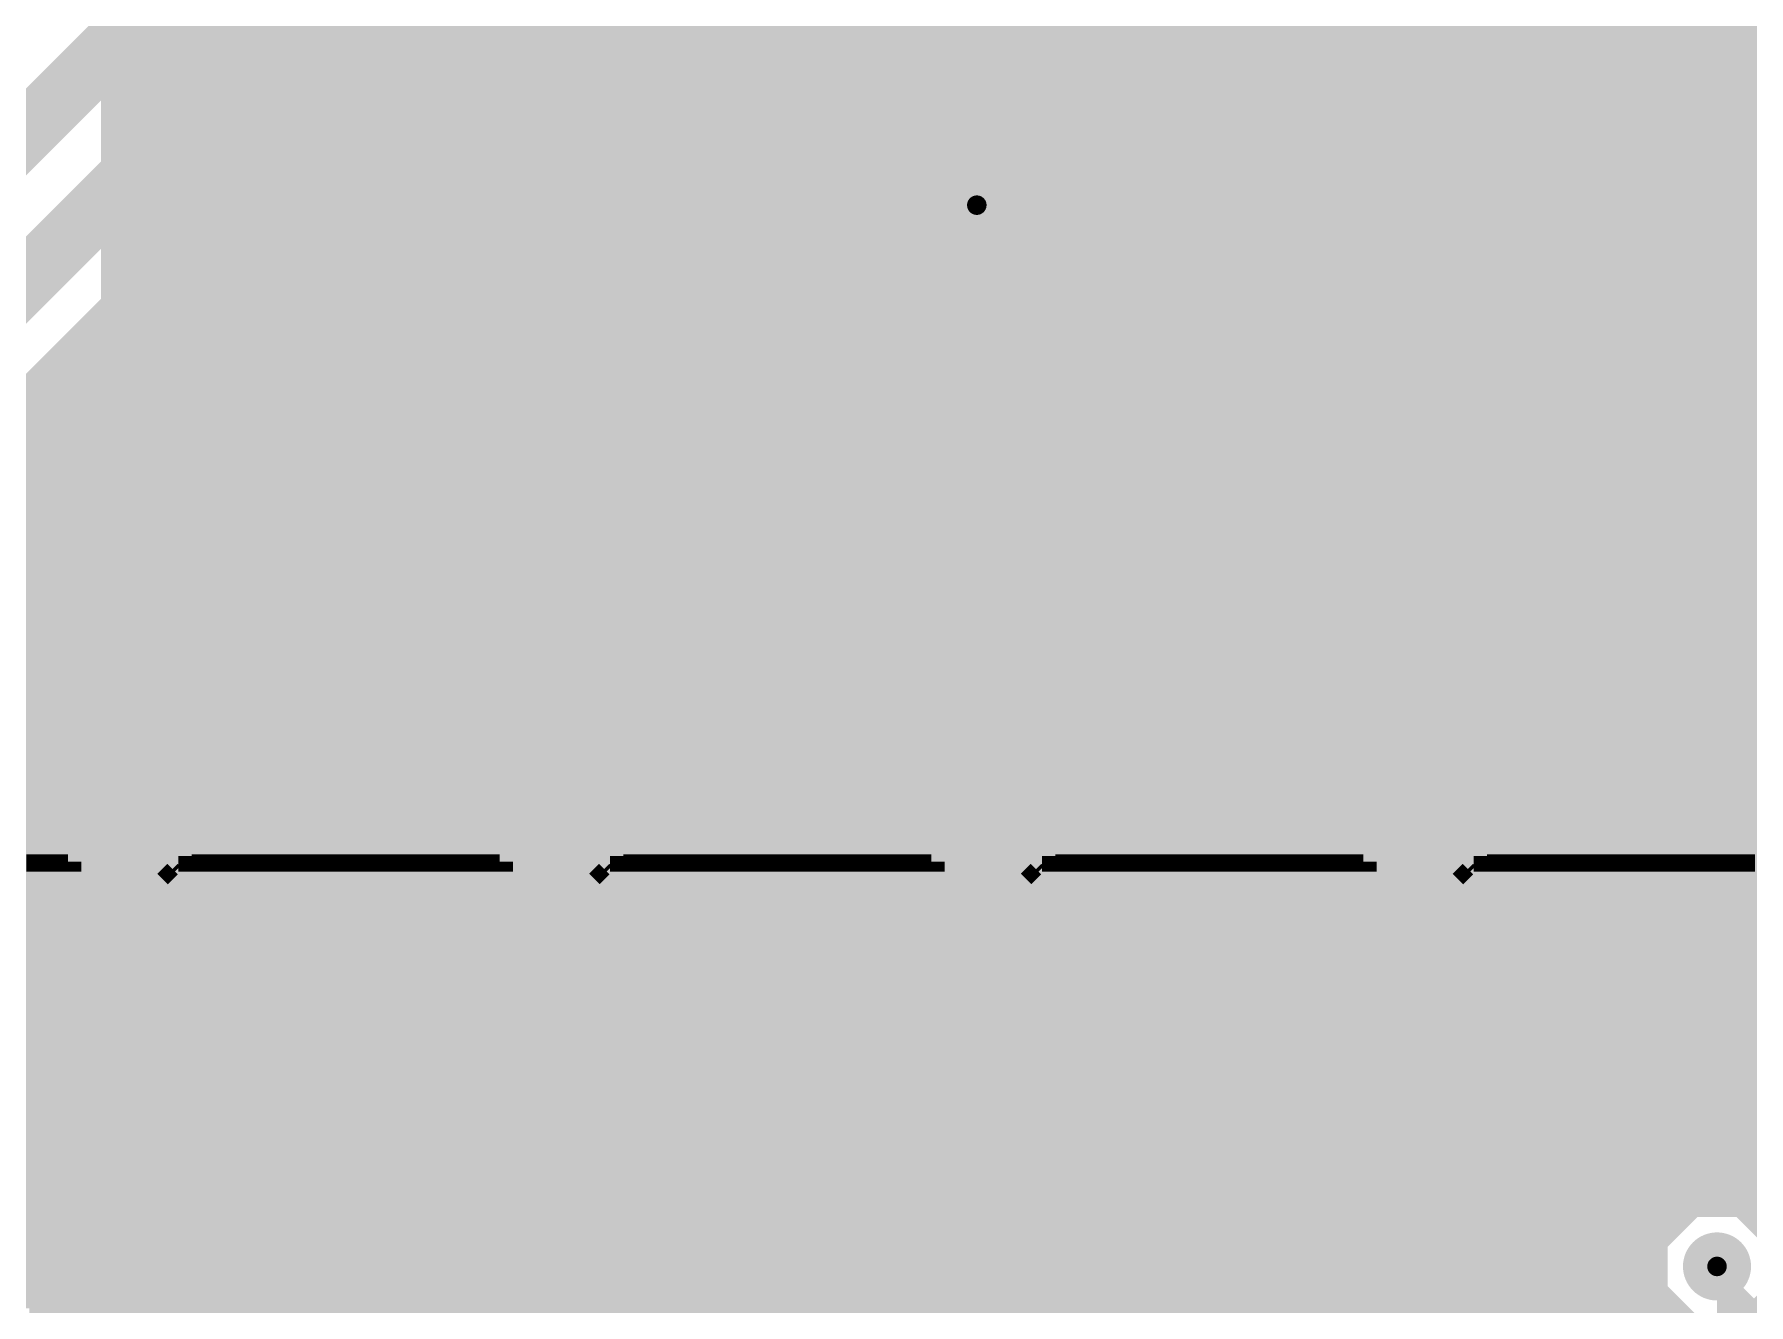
# Model space of a CAD drawing. Extents: x -5 to 208, y -5 to 206.
# Drawn here: x 5.03 to 22.68, y 180.07 to 193.15 of the extents above; entities that cross this region are included whole.
import ezdxf

# ---------------------------------------------------------------- set-up
doc = ezdxf.new("R2010")
doc.units = 0
doc.header["$MEASUREMENT"] = 0
doc.layers.get('0').update_dxf_attribs({"linetype": 'CONTINUOUS'})
for name, color, linetype in [('22-301-0_BOT', 7, 'CONTINUOUS'), ('22-301-0_DRD', 7, 'CONTINUOUS'), ('22-301-0_IN1', 1, 'CONTINUOUS'), ('22-301-0_IN2', 4, 'CONTINUOUS'), ('22-301-0_SMT', 5, 'CONTINUOUS'), ('22-301-0_SPT', 10, 'CONTINUOUS'), ('22-301-0_SST', 14, 'CONTINUOUS'), ('22-301-0_TOP', 9, 'CONTINUOUS'), ('THRUHOLE_TAP', 13, 'CONTINUOUS')]:
    doc.layers.add(name, color=color, linetype=linetype)

# ---------------------------------------------------------------- blocks, each defined once
blk = doc.blocks.new('ROUND_66')
at = {"const_width": 0.35052}
blk.add_lwpolyline([(-0.17526, 0, 1), (0.17526, 0, 1)], format="xyb", close=True, dxfattribs=at)
blk = doc.blocks.new('ROUND_68')
at = {"const_width": 0.35052}
blk.add_lwpolyline([(-0.17526, 0, 1), (0.17526, 0, 1)], format="xyb", close=True, dxfattribs=at)
blk = doc.blocks.new('RECTANGLE_19')
blk.add_solid([(1.3716, 1.0795), (1.3716, -1.0795), (-1.3716, 1.0795), (-1.3716, -1.0795)])
blk = doc.blocks.new('RECTANGLE_30')
blk.add_solid([(0.762, 1.524), (0.762, -1.524), (-0.762, 1.524), (-0.762, -1.524)])
blk = doc.blocks.new('ROUND_73')
at = {"const_width": 0.10033}
blk.add_lwpolyline([(-0.050164, 0, 1), (0.050164, 0, 1)], format="xyb", close=True, dxfattribs=at)

msp = doc.modelspace()

# ---------------------------------------------------------------- linework, layer by layer
at = {"layer": '22-301-0_BOT', "const_width": 0.254}
for points in [[(66.294, 203.835), (5.842, 203.835), (5.842, 190.373), (1.524, 186.055), (-2.667, 186.055), (-2.667, 166.751)], [(6.0198, 203.835), (6.0198, 166.751)], [(6.2484, 203.835), (6.2484, 166.751)], [(6.477, 203.835), (6.477, 166.751)], [(6.7056, 203.835), (6.7056, 166.751)], [(6.9342, 203.835), (6.9342, 166.751)], [(7.1628, 203.835), (7.1628, 166.751)], [(7.3914, 203.835), (7.3914, 166.751)], [(7.62, 203.835), (7.62, 166.751)], [(7.8486, 203.835), (7.8486, 166.751)], [(8.0772, 203.835), (8.0772, 166.751)], [(8.3058, 203.835), (8.3058, 166.751)], [(8.5344, 203.835), (8.5344, 166.751)], [(8.763, 203.835), (8.763, 166.751)], [(8.9916, 203.835), (8.9916, 166.751)], [(9.2202, 203.835), (9.2202, 166.751)], [(9.4488, 203.835), (9.4488, 166.751)], [(9.6774, 203.835), (9.6774, 166.751)], [(9.906, 203.835), (9.906, 166.751)], [(10.1346, 203.835), (10.1346, 166.751)], [(10.3632, 203.835), (10.3632, 166.751)], [(10.5918, 203.835), (10.5918, 166.751)], [(10.8204, 203.835), (10.8204, 166.751)], [(11.049, 203.835), (11.049, 166.751)], [(11.2776, 203.835), (11.2776, 166.751)], [(11.5062, 203.835), (11.5062, 166.751)], [(11.7348, 203.835), (11.7348, 166.751)], [(11.9634, 203.835), (11.9634, 166.751)], [(12.192, 203.835), (12.192, 166.751)], [(12.4206, 203.835), (12.4206, 166.751)], [(12.6492, 203.835), (12.6492, 166.751)], [(12.8778, 203.835), (12.8778, 166.751)], [(13.1064, 203.835), (13.1064, 166.751)], [(13.335, 203.835), (13.335, 166.751)], [(13.5636, 203.835), (13.5636, 166.751)], [(13.7922, 203.835), (13.7922, 166.751)], [(14.0208, 203.835), (14.0208, 166.751)], [(14.2494, 203.835), (14.2494, 166.751)], [(14.478, 203.835), (14.478, 166.751)], [(14.7066, 203.835), (14.7066, 166.751)], [(14.9352, 203.835), (14.9352, 166.751)], [(15.1638, 203.835), (15.1638, 166.751)], [(15.3924, 203.835), (15.3924, 166.751)], [(15.621, 203.835), (15.621, 166.751)], [(15.8496, 203.835), (15.8496, 166.751)], [(16.0782, 203.835), (16.0782, 166.751)], [(16.3068, 203.835), (16.3068, 166.751)], [(16.5354, 203.835), (16.5354, 166.751)], [(16.764, 203.835), (16.764, 166.751)], [(16.9926, 203.835), (16.9926, 166.751)], [(17.2212, 203.835), (17.2212, 166.751)], [(17.4498, 203.835), (17.4498, 166.751)], [(17.6784, 203.835), (17.6784, 166.751)], [(17.907, 203.835), (17.907, 166.751)], [(18.1356, 203.835), (18.1356, 166.751)], [(18.3642, 203.835), (18.3642, 166.751)], [(18.5928, 203.835), (18.5928, 166.751)], [(18.8214, 203.835), (18.8214, 166.751)], [(19.05, 203.835), (19.05, 166.751)], [(19.2786, 203.835), (19.2786, 166.751)], [(19.5072, 203.835), (19.5072, 166.751)], [(19.7358, 203.835), (19.7358, 166.751)], [(19.9644, 203.835), (19.9644, 166.751)], [(20.193, 203.835), (20.193, 166.751)], [(20.4216, 203.835), (20.4216, 166.751)], [(20.6502, 203.835), (20.6502, 166.751)], [(20.8788, 203.835), (20.8788, 166.751)], [(21.1074, 203.835), (21.1074, 166.751)], [(21.336, 203.835), (21.336, 166.751)], [(21.5646, 203.835), (21.5646, 166.751)], [(21.7932, 203.835), (21.7932, 180.85308)], [(22.0218, 203.835), (22.0218, 181.06136)], [(22.2504, 203.835), (22.2504, 181.13756)], [(22.479, 203.835), (22.479, 181.13502)], [(22.7076, 203.835), (22.7076, 181.04612)], [(66.294, 193.1924), (5.842, 193.1924)], [(66.294, 192.9638), (5.842, 192.9638)], [(66.294, 192.7352), (5.842, 192.7352)], [(66.294, 192.5066), (5.842, 192.5066)], [(66.294, 192.278), (5.842, 192.278)], [(66.294, 192.0494), (5.842, 192.0494)], [(66.294, 191.8208), (5.842, 191.8208)], [(66.294, 191.5922), (5.842, 191.5922)], [(66.294, 191.3636), (5.842, 191.3636)], [(66.294, 191.135), (5.842, 191.135)], [(66.294, 190.9064), (5.842, 190.9064)], [(66.294, 190.6778), (5.842, 190.6778)], [(5.7912, 190.3222), (5.7912, 166.751)], [(66.294, 190.4492), (5.842, 190.4492)], [(66.294, 190.2206), (5.6896, 190.2206)], [(66.294, 189.992), (5.461, 189.992)], [(5.5626, 190.0936), (5.5626, 166.751)], [(5.334, 189.865), (5.334, 166.751)], [(5.1054, 189.6364), (5.1054, 166.751)], [(66.294, 189.7634), (5.2324, 189.7634)], [(66.294, 189.5348), (5.0038, 189.5348)], [(66.294, 189.3062), (4.7752, 189.3062)], [(66.294, 189.0776), (4.5466, 189.0776)], [(66.294, 188.849), (4.318, 188.849)], [(66.294, 188.6204), (4.0894, 188.6204)], [(66.294, 188.3918), (3.8608, 188.3918)], [(66.294, 188.1632), (3.6322, 188.1632)], [(66.294, 187.9346), (3.4036, 187.9346)], [(66.294, 187.706), (3.175, 187.706)], [(66.294, 187.4774), (2.9464, 187.4774)], [(66.294, 187.2488), (2.7178, 187.2488)], [(66.294, 187.0202), (2.4892, 187.0202)], [(66.294, 186.7916), (2.2606, 186.7916)], [(66.294, 186.563), (2.032, 186.563)], [(66.294, 186.3344), (1.8034, 186.3344)], [(66.294, 186.1058), (1.5748, 186.1058)], [(66.294, 185.8772), (-2.667, 185.8772)], [(66.294, 185.6486), (-2.667, 185.6486)], [(49.41316, 185.42), (-2.667, 185.42)], [(49.1109, 185.1914), (-2.667, 185.1914)], [(48.99914, 184.9628), (-2.667, 184.9628)], [(48.97882, 184.7342), (-2.667, 184.7342)], [(49.03724, 184.5056), (-2.667, 184.5056)], [(49.20488, 184.277), (-2.667, 184.277)], [(66.294, 184.0484), (-2.667, 184.0484)], [(66.294, 183.8198), (-2.667, 183.8198)], [(66.294, 183.5912), (-2.667, 183.5912)], [(66.294, 183.3626), (-2.667, 183.3626)], [(66.294, 183.134), (-2.667, 183.134)], [(66.294, 182.9054), (-2.667, 182.9054)], [(66.294, 182.6768), (-2.667, 182.6768)], [(66.294, 182.4482), (-2.667, 182.4482)], [(66.294, 182.2196), (-2.667, 182.2196)], [(66.294, 181.991), (-2.667, 181.991)], [(66.294, 181.7624), (-2.667, 181.7624)], [(66.294, 181.5338), (-2.667, 181.5338)], [(66.294, 181.3052), (-2.667, 181.3052)], [(22.04974, 181.0766), (-2.667, 181.0766)], [(66.294, 181.0766), (22.65172, 181.0766)], [(21.78812, 180.848), (-2.667, 180.848)], [(21.68906, 180.6194), (-2.667, 180.6194)], [(22.225, 159.893), (22.352, 160.02), (22.352, 173.355), (22.479, 173.482), (22.479, 180.467), (22.352, 180.467)], [(21.67636, 180.3908), (-2.667, 180.3908)], [(21.74494, 180.1622), (-2.667, 180.1622)], [(21.7932, 180.07838), (21.7932, 166.751)]]:
    msp.add_lwpolyline(points, dxfattribs=at)
for points in [[(22.352, 181.14772, 0.4142136), (21.67128, 180.467)], [(23.03272, 180.467, 0.4142136), (22.352, 181.14772)], [(21.67128, 180.467, 0.2723761), (22.0218, 179.87264)]]:
    msp.add_lwpolyline(points, format="xyb", dxfattribs=at)
at = {"layer": '22-301-0_DRD', "const_width": 0.254}
for points in [[(14.478, 192.024), (14.097, 191.643)], [(14.986, 192.024), (14.478, 192.024)], [(15.367, 191.643), (14.986, 192.024)], [(14.097, 191.643), (14.097, 191.135)], [(15.367, 191.135), (15.367, 191.643)], [(14.097, 191.135), (14.478, 190.754)], [(14.986, 190.754), (15.367, 191.135)], [(14.478, 190.754), (14.986, 190.754)], [(22.098, 181.102), (21.717, 180.721)], [(22.606, 181.102), (22.098, 181.102)], [(22.987, 180.721), (22.606, 181.102)], [(21.717, 180.721), (21.717, 180.213)], [(21.717, 180.213), (22.098, 179.832)], [(22.606, 179.832), (22.987, 180.213)]]:
    msp.add_lwpolyline(points, dxfattribs=at)
at = {"layer": '22-301-0_IN1', "const_width": 0.254}
for points in [[(66.294, 203.835), (5.842, 203.835), (5.842, 190.373), (1.524, 186.055), (-2.667, 186.055), (-2.667, 166.751)], [(6.0198, 203.835), (6.0198, 166.751)], [(6.2484, 203.835), (6.2484, 166.751)], [(6.477, 203.835), (6.477, 166.751)], [(6.7056, 203.835), (6.7056, 166.751)], [(6.9342, 203.835), (6.9342, 166.751)], [(7.1628, 203.835), (7.1628, 166.751)], [(7.3914, 203.835), (7.3914, 166.751)], [(7.62, 203.835), (7.62, 166.751)], [(7.8486, 203.835), (7.8486, 166.751)], [(8.0772, 203.835), (8.0772, 166.751)], [(8.3058, 203.835), (8.3058, 166.751)], [(8.5344, 203.835), (8.5344, 166.751)], [(8.763, 203.835), (8.763, 166.751)], [(8.9916, 203.835), (8.9916, 166.751)], [(9.2202, 203.835), (9.2202, 166.751)], [(9.4488, 203.835), (9.4488, 166.751)], [(9.6774, 203.835), (9.6774, 166.751)], [(9.906, 203.835), (9.906, 166.751)], [(10.1346, 203.835), (10.1346, 166.751)], [(10.3632, 203.835), (10.3632, 166.751)], [(10.5918, 203.835), (10.5918, 166.751)], [(10.8204, 203.835), (10.8204, 166.751)], [(11.049, 203.835), (11.049, 166.751)], [(11.2776, 203.835), (11.2776, 166.751)], [(11.5062, 203.835), (11.5062, 166.751)], [(11.7348, 203.835), (11.7348, 166.751)], [(11.9634, 203.835), (11.9634, 166.751)], [(12.192, 203.835), (12.192, 166.751)], [(12.4206, 203.835), (12.4206, 166.751)], [(12.6492, 203.835), (12.6492, 166.751)], [(12.8778, 203.835), (12.8778, 166.751)], [(13.1064, 203.835), (13.1064, 166.751)], [(13.335, 203.835), (13.335, 166.751)], [(13.5636, 203.835), (13.5636, 166.751)], [(13.7922, 203.835), (13.7922, 166.751)], [(14.0208, 203.835), (14.0208, 166.751)], [(14.2494, 203.835), (14.2494, 166.751)], [(14.478, 203.835), (14.478, 166.751)], [(14.7066, 203.835), (14.7066, 166.751)], [(14.9352, 203.835), (14.9352, 166.751)], [(15.1638, 203.835), (15.1638, 166.751)], [(15.3924, 203.835), (15.3924, 166.751)], [(15.621, 203.835), (15.621, 166.751)], [(15.8496, 203.835), (15.8496, 166.751)], [(16.0782, 203.835), (16.0782, 166.751)], [(16.3068, 203.835), (16.3068, 166.751)], [(16.5354, 203.835), (16.5354, 166.751)], [(16.764, 203.835), (16.764, 166.751)], [(16.9926, 203.835), (16.9926, 166.751)], [(17.2212, 203.835), (17.2212, 166.751)], [(17.4498, 203.835), (17.4498, 166.751)], [(17.6784, 203.835), (17.6784, 166.751)], [(17.907, 203.835), (17.907, 166.751)], [(18.1356, 203.835), (18.1356, 166.751)], [(18.3642, 203.835), (18.3642, 166.751)], [(18.5928, 203.835), (18.5928, 166.751)], [(18.8214, 203.835), (18.8214, 166.751)], [(19.05, 203.835), (19.05, 166.751)], [(19.2786, 203.835), (19.2786, 166.751)], [(19.5072, 203.835), (19.5072, 166.751)], [(19.7358, 203.835), (19.7358, 166.751)], [(19.9644, 203.835), (19.9644, 166.751)], [(20.193, 203.835), (20.193, 166.751)], [(20.4216, 203.835), (20.4216, 166.751)], [(20.6502, 203.835), (20.6502, 166.751)], [(20.8788, 203.835), (20.8788, 166.751)], [(21.1074, 203.835), (21.1074, 166.751)], [(21.336, 203.835), (21.336, 166.751)], [(21.5646, 203.835), (21.5646, 166.751)], [(21.7932, 203.835), (21.7932, 180.85308)], [(22.0218, 203.835), (22.0218, 181.06136)], [(22.2504, 203.835), (22.2504, 181.13756)], [(22.479, 203.835), (22.479, 181.13502)], [(22.7076, 203.835), (22.7076, 181.04612)], [(66.294, 193.1924), (5.842, 193.1924)], [(66.294, 192.9638), (5.842, 192.9638)], [(66.294, 192.7352), (5.842, 192.7352)], [(66.294, 192.5066), (5.842, 192.5066)], [(66.294, 192.278), (5.842, 192.278)], [(66.294, 192.0494), (5.842, 192.0494)], [(66.294, 191.8208), (5.842, 191.8208)], [(66.294, 191.5922), (5.842, 191.5922)], [(66.294, 191.3636), (5.842, 191.3636)], [(66.294, 191.135), (5.842, 191.135)], [(66.294, 190.9064), (5.842, 190.9064)], [(66.294, 190.6778), (5.842, 190.6778)], [(5.7912, 190.3222), (5.7912, 166.751)], [(66.294, 190.4492), (5.842, 190.4492)], [(66.294, 190.2206), (5.6896, 190.2206)], [(66.294, 189.992), (5.461, 189.992)], [(5.5626, 190.0936), (5.5626, 166.751)], [(5.334, 189.865), (5.334, 166.751)], [(5.1054, 189.6364), (5.1054, 166.751)], [(66.294, 189.7634), (5.2324, 189.7634)], [(66.294, 189.5348), (5.0038, 189.5348)], [(66.294, 189.3062), (4.7752, 189.3062)], [(66.294, 189.0776), (4.5466, 189.0776)], [(66.294, 188.849), (4.318, 188.849)], [(66.294, 188.6204), (4.0894, 188.6204)], [(66.294, 188.3918), (3.8608, 188.3918)], [(66.294, 188.1632), (3.6322, 188.1632)], [(66.294, 187.9346), (3.4036, 187.9346)], [(66.294, 187.706), (3.175, 187.706)], [(66.294, 187.4774), (2.9464, 187.4774)], [(66.294, 187.2488), (2.7178, 187.2488)], [(66.294, 187.0202), (2.4892, 187.0202)], [(66.294, 186.7916), (2.2606, 186.7916)], [(66.294, 186.563), (2.032, 186.563)], [(66.294, 186.3344), (1.8034, 186.3344)], [(66.294, 186.1058), (1.5748, 186.1058)], [(66.294, 185.8772), (-2.667, 185.8772)], [(66.294, 185.6486), (-2.667, 185.6486)], [(49.41316, 185.42), (-2.667, 185.42)], [(49.1109, 185.1914), (-2.667, 185.1914)], [(48.99914, 184.9628), (-2.667, 184.9628)], [(48.97882, 184.7342), (-2.667, 184.7342)], [(49.03724, 184.5056), (-2.667, 184.5056)], [(49.20488, 184.277), (-2.667, 184.277)], [(66.294, 184.0484), (-2.667, 184.0484)], [(66.294, 183.8198), (-2.667, 183.8198)], [(66.294, 183.5912), (-2.667, 183.5912)], [(66.294, 183.3626), (-2.667, 183.3626)], [(66.294, 183.134), (-2.667, 183.134)], [(66.294, 182.9054), (-2.667, 182.9054)], [(66.294, 182.6768), (-2.667, 182.6768)], [(66.294, 182.4482), (-2.667, 182.4482)], [(66.294, 182.2196), (-2.667, 182.2196)], [(66.294, 181.991), (-2.667, 181.991)], [(66.294, 181.7624), (-2.667, 181.7624)], [(66.294, 181.5338), (-2.667, 181.5338)], [(66.294, 181.3052), (-2.667, 181.3052)], [(22.04974, 181.0766), (-2.667, 181.0766)], [(66.294, 181.0766), (22.65172, 181.0766)], [(21.78812, 180.848), (-2.667, 180.848)], [(21.68906, 180.6194), (-2.667, 180.6194)], [(21.67636, 180.3908), (-2.667, 180.3908)], [(21.74494, 180.1622), (-2.667, 180.1622)], [(21.7932, 180.07838), (21.7932, 166.751)]]:
    msp.add_lwpolyline(points, dxfattribs=at)
for points in [[(22.352, 181.14772, 0.4142136), (21.67128, 180.467)], [(23.03272, 180.467, 0.4142136), (22.352, 181.14772)], [(21.67128, 180.467, 0.4142136), (22.352, 179.78628)], [(22.352, 179.78628, 0.4142136), (23.03272, 180.467)]]:
    msp.add_lwpolyline(points, format="xyb", dxfattribs=at)
at = {"layer": '22-301-0_IN2', "const_width": 0.254}
for points in [[(66.294, 203.835), (5.842, 203.835), (5.842, 190.373), (1.524, 186.055), (-2.667, 186.055), (-2.667, 166.751)], [(6.0198, 203.835), (6.0198, 166.751)], [(6.2484, 203.835), (6.2484, 166.751)], [(6.477, 203.835), (6.477, 166.751)], [(6.7056, 203.835), (6.7056, 166.751)], [(6.9342, 203.835), (6.9342, 166.751)], [(7.1628, 203.835), (7.1628, 166.751)], [(7.3914, 203.835), (7.3914, 166.751)], [(7.62, 203.835), (7.62, 166.751)], [(7.8486, 203.835), (7.8486, 166.751)], [(8.0772, 203.835), (8.0772, 166.751)], [(8.3058, 203.835), (8.3058, 166.751)], [(8.5344, 203.835), (8.5344, 166.751)], [(8.763, 203.835), (8.763, 166.751)], [(8.9916, 203.835), (8.9916, 166.751)], [(9.2202, 203.835), (9.2202, 166.751)], [(9.4488, 203.835), (9.4488, 166.751)], [(9.6774, 203.835), (9.6774, 166.751)], [(9.906, 203.835), (9.906, 166.751)], [(10.1346, 203.835), (10.1346, 166.751)], [(10.3632, 203.835), (10.3632, 166.751)], [(10.5918, 203.835), (10.5918, 166.751)], [(10.8204, 203.835), (10.8204, 166.751)], [(11.049, 203.835), (11.049, 166.751)], [(11.2776, 203.835), (11.2776, 166.751)], [(11.5062, 203.835), (11.5062, 166.751)], [(11.7348, 203.835), (11.7348, 166.751)], [(11.9634, 203.835), (11.9634, 166.751)], [(12.192, 203.835), (12.192, 166.751)], [(12.4206, 203.835), (12.4206, 166.751)], [(12.6492, 203.835), (12.6492, 166.751)], [(12.8778, 203.835), (12.8778, 166.751)], [(13.1064, 203.835), (13.1064, 166.751)], [(13.335, 203.835), (13.335, 166.751)], [(13.5636, 203.835), (13.5636, 166.751)], [(13.7922, 203.835), (13.7922, 166.751)], [(14.0208, 203.835), (14.0208, 166.751)], [(14.2494, 203.835), (14.2494, 166.751)], [(14.478, 203.835), (14.478, 166.751)], [(14.7066, 203.835), (14.7066, 166.751)], [(14.9352, 203.835), (14.9352, 166.751)], [(15.1638, 203.835), (15.1638, 166.751)], [(15.3924, 203.835), (15.3924, 166.751)], [(15.621, 203.835), (15.621, 166.751)], [(15.8496, 203.835), (15.8496, 166.751)], [(16.0782, 203.835), (16.0782, 166.751)], [(16.3068, 203.835), (16.3068, 166.751)], [(16.5354, 203.835), (16.5354, 166.751)], [(16.764, 203.835), (16.764, 166.751)], [(16.9926, 203.835), (16.9926, 166.751)], [(17.2212, 203.835), (17.2212, 166.751)], [(17.4498, 203.835), (17.4498, 166.751)], [(17.6784, 203.835), (17.6784, 166.751)], [(17.907, 203.835), (17.907, 166.751)], [(18.1356, 203.835), (18.1356, 166.751)], [(18.3642, 203.835), (18.3642, 166.751)], [(18.5928, 203.835), (18.5928, 166.751)], [(18.8214, 203.835), (18.8214, 166.751)], [(19.05, 203.835), (19.05, 166.751)], [(19.2786, 203.835), (19.2786, 166.751)], [(19.5072, 203.835), (19.5072, 166.751)], [(19.7358, 203.835), (19.7358, 166.751)], [(19.9644, 203.835), (19.9644, 166.751)], [(20.193, 203.835), (20.193, 166.751)], [(20.4216, 203.835), (20.4216, 166.751)], [(20.6502, 203.835), (20.6502, 166.751)], [(20.8788, 203.835), (20.8788, 166.751)], [(21.1074, 203.835), (21.1074, 166.751)], [(21.336, 203.835), (21.336, 166.751)], [(21.5646, 203.835), (21.5646, 166.751)], [(21.7932, 203.835), (21.7932, 180.85308)], [(22.0218, 203.835), (22.0218, 181.06136)], [(22.2504, 203.835), (22.2504, 181.13756)], [(22.479, 203.835), (22.479, 181.13502)], [(22.7076, 203.835), (22.7076, 181.04612)], [(66.294, 193.1924), (5.842, 193.1924)], [(66.294, 192.9638), (5.842, 192.9638)], [(66.294, 192.7352), (5.842, 192.7352)], [(66.294, 192.5066), (5.842, 192.5066)], [(66.294, 192.278), (5.842, 192.278)], [(66.294, 192.0494), (5.842, 192.0494)], [(66.294, 191.8208), (5.842, 191.8208)], [(66.294, 191.5922), (5.842, 191.5922)], [(66.294, 191.3636), (5.842, 191.3636)], [(66.294, 191.135), (5.842, 191.135)], [(66.294, 190.9064), (5.842, 190.9064)], [(66.294, 190.6778), (5.842, 190.6778)], [(5.7912, 190.3222), (5.7912, 166.751)], [(66.294, 190.4492), (5.842, 190.4492)], [(66.294, 190.2206), (5.6896, 190.2206)], [(66.294, 189.992), (5.461, 189.992)], [(5.5626, 190.0936), (5.5626, 166.751)], [(5.334, 189.865), (5.334, 166.751)], [(5.1054, 189.6364), (5.1054, 166.751)], [(66.294, 189.7634), (5.2324, 189.7634)], [(66.294, 189.5348), (5.0038, 189.5348)], [(66.294, 189.3062), (4.7752, 189.3062)], [(66.294, 189.0776), (4.5466, 189.0776)], [(66.294, 188.849), (4.318, 188.849)], [(66.294, 188.6204), (4.0894, 188.6204)], [(66.294, 188.3918), (3.8608, 188.3918)], [(66.294, 188.1632), (3.6322, 188.1632)], [(66.294, 187.9346), (3.4036, 187.9346)], [(66.294, 187.706), (3.175, 187.706)], [(66.294, 187.4774), (2.9464, 187.4774)], [(66.294, 187.2488), (2.7178, 187.2488)], [(66.294, 187.0202), (2.4892, 187.0202)], [(66.294, 186.7916), (2.2606, 186.7916)], [(66.294, 186.563), (2.032, 186.563)], [(66.294, 186.3344), (1.8034, 186.3344)], [(66.294, 186.1058), (1.5748, 186.1058)], [(66.294, 185.8772), (-2.667, 185.8772)], [(66.294, 185.6486), (-2.667, 185.6486)], [(49.41316, 185.42), (-2.667, 185.42)], [(49.1109, 185.1914), (-2.667, 185.1914)], [(48.99914, 184.9628), (-2.667, 184.9628)], [(48.97882, 184.7342), (-2.667, 184.7342)], [(49.03724, 184.5056), (-2.667, 184.5056)], [(49.20488, 184.277), (-2.667, 184.277)], [(66.294, 184.0484), (-2.667, 184.0484)], [(66.294, 183.8198), (-2.667, 183.8198)], [(66.294, 183.5912), (-2.667, 183.5912)], [(66.294, 183.3626), (-2.667, 183.3626)], [(66.294, 183.134), (-2.667, 183.134)], [(66.294, 182.9054), (-2.667, 182.9054)], [(66.294, 182.6768), (-2.667, 182.6768)], [(66.294, 182.4482), (-2.667, 182.4482)], [(66.294, 182.2196), (-2.667, 182.2196)], [(66.294, 181.991), (-2.667, 181.991)], [(66.294, 181.7624), (-2.667, 181.7624)], [(66.294, 181.5338), (-2.667, 181.5338)], [(66.294, 181.3052), (-2.667, 181.3052)], [(22.04974, 181.0766), (-2.667, 181.0766)], [(66.294, 181.0766), (22.65172, 181.0766)], [(21.78812, 180.848), (-2.667, 180.848)], [(21.68906, 180.6194), (-2.667, 180.6194)], [(22.352, 180.467), (22.352, 180.34), (23.368, 179.324), (106.172, 179.324), (106.807, 179.959), (107.315, 179.959), (108.077, 179.197), (146.812, 179.197), (147.066, 179.451), (196.469, 179.451), (197.485, 180.467)], [(21.67636, 180.3908), (-2.667, 180.3908)], [(21.74494, 180.1622), (-2.667, 180.1622)], [(21.7932, 180.07838), (21.7932, 166.751)]]:
    msp.add_lwpolyline(points, dxfattribs=at)
for points in [[(22.352, 181.14772, 0.4142136), (21.67128, 180.467)], [(23.03272, 180.467, 0.4142136), (22.352, 181.14772)], [(21.67128, 180.467, 0.3709856), (22.2504, 179.7939)]]:
    msp.add_lwpolyline(points, format="xyb", dxfattribs=at)
at = {"layer": '22-301-0_SST'}
for points, const_width in [([(42.926, 191.008), (12.954, 191.008), (12.954, 196.342), (42.926, 196.342)], 0.254), ([(12.954, 195.58), (12.954, 191.77)], 0.20066), ([(12.954, 191.77), (14.859, 191.77), (14.859, 195.58), (13.208, 195.58)], 0.20066), ([(13.12164, 195.58), (13.12164, 191.77)], 0.20066), ([(13.30198, 195.58), (13.30198, 191.77)], 0.20066), ([(13.335, 194.31), (13.335, 193.04)], 0.20066), ([(11.72718, 192.93078), (11.89482, 192.86982), (12.065, 192.86982), (12.23518, 192.93078), (12.23518, 193.28638), (12.065, 193.3448), (11.89482, 193.3448), (11.72718, 193.28638), (11.72718, 192.93078), (11.557, 192.86982), (11.38682, 192.86982), (11.21918, 192.93078), (11.21918, 193.28638), (11.38682, 193.3448), (11.557, 193.3448), (11.72718, 193.28638)], 0.1524), ([(13.335, 193.19748), (12.954, 193.19748)], 0.20066), ([(13.97, 193.01714), (12.954, 193.01714)], 0.20066), ([(13.97, 193.04), (13.335, 193.04)], 0.20066), ([(13.48232, 193.04), (13.48232, 192.405)], 0.20066), ([(13.66266, 193.04), (13.66266, 192.405)], 0.20066), ([(13.84046, 193.04), (13.84046, 192.405)], 0.20066), ([(13.97, 193.04), (13.97, 192.405)], 0.20066), ([(13.97, 192.8368), (12.954, 192.8368)], 0.20066), ([(13.97, 192.65646), (12.954, 192.65646)], 0.20066), ([(13.97, 192.47866), (12.954, 192.47866)], 0.20066), ([(13.335, 192.29832), (12.954, 192.29832)], 0.20066), ([(13.335, 192.405), (13.335, 191.77)], 0.20066), ([(13.97, 192.405), (13.335, 192.405)], 0.20066), ([(13.335, 192.11798), (12.954, 192.11798)], 0.20066), ([(13.335, 191.93764), (12.954, 191.93764)], 0.20066), ([(13.335, 191.77), (12.954, 191.77)], 0.20066), ([(8.76046, 188.29782), (8.76046, 188.7728)], 0.1524), ([(13.20546, 188.42482), (13.20546, 188.8998)], 0.1524), ([(12.18946, 188.66104), (13.20546, 188.66104)], 0.1524), ([(7.74446, 188.53404), (8.76046, 188.53404)], 0.1524), ([(17.65046, 187.91682), (17.65046, 188.3918)], 0.1524), ([(21.96846, 187.91682), (21.96846, 188.3918)], 0.1524), ([(16.63446, 188.15304), (17.65046, 188.15304)], 0.1524), ([(20.95246, 188.15304), (21.96846, 188.15304)], 0.1524), ([(8.76046, 187.45962), (8.42264, 187.45962), (7.74446, 187.69584), (8.42264, 187.9346), (8.76046, 187.9346)], 0.1524), ([(13.20546, 187.58662), (12.86764, 187.58662), (12.18946, 187.82284), (12.86764, 188.0616), (13.20546, 188.0616)], 0.1524), ([(17.65046, 187.07862), (17.31264, 187.07862), (16.63446, 187.31484), (17.31264, 187.5536), (17.65046, 187.5536)], 0.1524), ([(21.96846, 187.07862), (21.63064, 187.07862), (20.95246, 187.31484), (21.63064, 187.5536), (21.96846, 187.5536)], 0.1524), ([(13.03528, 186.74842), (13.20546, 186.80684), (13.20546, 187.16244), (13.03528, 187.2234), (12.86764, 187.2234), (12.69746, 187.16244), (12.69746, 186.80684), (12.52728, 186.74842), (12.35964, 186.74842), (12.18946, 186.80684), (12.18946, 187.16244), (12.35964, 187.2234)], 0.1524), ([(8.59028, 186.62142), (8.76046, 186.67984), (8.76046, 187.03544), (8.59028, 187.0964), (8.42264, 187.0964), (8.25246, 187.03544), (8.25246, 186.67984), (8.08228, 186.62142), (7.91464, 186.62142), (7.74446, 186.67984), (7.74446, 187.03544), (7.91464, 187.0964)], 0.1524), ([(17.48028, 186.24042), (17.65046, 186.29884), (17.65046, 186.65444), (17.48028, 186.7154), (17.31264, 186.7154), (17.14246, 186.65444), (17.14246, 186.29884), (16.97228, 186.24042), (16.80464, 186.24042), (16.63446, 186.29884), (16.63446, 186.65444), (16.80464, 186.7154)], 0.1524), ([(21.79828, 186.24042), (21.96846, 186.29884), (21.96846, 186.65444), (21.79828, 186.7154), (21.63064, 186.7154), (21.46046, 186.65444), (21.46046, 186.29884), (21.29028, 186.24042), (21.12264, 186.24042), (20.95246, 186.29884), (20.95246, 186.65444), (21.12264, 186.7154)], 0.1524), ([(7.74446, 185.9026), (7.74446, 186.13882)], 0.1524), ([(7.74446, 186.01944), (8.76046, 186.01944), (8.59028, 186.13882)], 0.1524), ([(12.18946, 186.0296), (12.18946, 186.26582)], 0.1524), ([(12.18946, 186.14644), (13.20546, 186.14644), (13.03528, 186.26582)], 0.1524), ([(16.63446, 185.75782), (17.65046, 185.40222), (17.65046, 185.8772)], 0.1524), ([(21.46046, 185.46064), (21.46046, 185.81624), (21.63064, 185.8772), (21.79828, 185.8772), (21.96846, 185.81624), (21.96846, 185.46064), (21.79828, 185.40222), (21.63064, 185.40222), (20.95246, 185.63844)], 0.1524), ([(12.69746, 185.60542), (12.69746, 185.24982), (12.52728, 185.1914), (12.35964, 185.1914), (12.18946, 185.24982), (12.18946, 185.60542), (12.35964, 185.66384), (12.52728, 185.66384), (13.20546, 185.42762)], 0.1524), ([(7.91464, 185.53684), (7.74446, 185.47842), (7.74446, 185.12282), (7.91464, 185.0644), (8.25246, 185.0644), (8.42264, 185.18124), (8.42264, 185.53684), (8.76046, 185.53684), (8.76046, 185.0644)], 0.1524), ([(1.81356, 183.16956), (1.81102, 178.816), (1.81102, 177.1777), (5.80898, 177.1777), (5.8166, 184.3024), (5.3594, 184.7596), (2.159, 184.7596), (1.8034, 184.3278), (1.81356, 183.16956)], 0.1524), ([(6.25856, 183.16956), (6.25602, 178.816), (6.25602, 177.1777), (10.25398, 177.1777), (10.2616, 184.3024), (9.8044, 184.7596), (6.604, 184.7596), (6.2484, 184.3278), (6.25856, 183.16956)], 0.1524), ([(10.70356, 183.16956), (10.70102, 178.816), (10.70102, 177.1777), (14.69898, 177.1777), (14.7066, 184.3024), (14.2494, 184.7596), (11.049, 184.7596), (10.6934, 184.3278), (10.70356, 183.16956)], 0.1524), ([(15.14856, 183.16956), (15.14602, 178.816), (15.14602, 177.1777), (19.14398, 177.1777), (19.1516, 184.3024), (18.6944, 184.7596), (15.494, 184.7596), (15.1384, 184.3278), (15.14856, 183.16956)], 0.1524), ([(19.59356, 183.16956), (19.59102, 178.816), (19.59102, 177.1777), (23.58898, 177.1777), (23.5966, 184.3024), (23.1394, 184.7596), (19.939, 184.7596), (19.5834, 184.3278), (19.59356, 183.16956)], 0.1524), ([(5.3594, 184.7088), (2.159, 184.7088), (2.032, 184.5564), (1.9558, 184.5056), (1.905, 184.4548)], 0.1524), ([(5.5118, 184.5564), (2.032, 184.5564)], 0.1524), ([(5.37464, 184.69356), (2.1463, 184.69356)], 0.1524), ([(5.02412, 184.7088), (5.02412, 184.531)], 0.1524), ([(5.16128, 184.7088), (5.16128, 184.531)], 0.1524), ([(5.29844, 184.7088), (5.29844, 184.531)], 0.1524), ([(5.3594, 184.7088), (5.5372, 184.531)], 0.1524), ([(5.4356, 184.6326), (5.4356, 184.531)], 0.1524), ([(9.8044, 184.7088), (6.604, 184.7088), (6.477, 184.5564), (6.4008, 184.5056), (6.35, 184.4548)], 0.1524), ([(6.4516, 184.5564), (6.35, 184.4548)], 0.1524), ([(6.4516, 184.5564), (6.477, 184.531)], 0.1524), ([(9.9568, 184.5564), (6.477, 184.5564)], 0.1524), ([(6.58876, 184.69102), (6.58876, 184.531)], 0.1524), ([(9.81964, 184.69356), (6.5913, 184.69356)], 0.1524), ([(6.72592, 184.7088), (6.72592, 184.531)], 0.1524), ([(6.86308, 184.7088), (6.86308, 184.531)], 0.1524), ([(7.00024, 184.7088), (7.00024, 184.531)], 0.1524), ([(7.1374, 184.7088), (7.1374, 184.531)], 0.1524), ([(7.27456, 184.7088), (7.27456, 184.531)], 0.1524), ([(7.41172, 184.7088), (7.41172, 184.531)], 0.1524), ([(7.54888, 184.7088), (7.54888, 184.531)], 0.1524), ([(7.68604, 184.7088), (7.68604, 184.531)], 0.1524), ([(7.8232, 184.7088), (7.8232, 184.531)], 0.1524), ([(7.96036, 184.7088), (7.96036, 184.531)], 0.1524), ([(8.09752, 184.7088), (8.09752, 184.531)], 0.1524), ([(8.23468, 184.7088), (8.23468, 184.531)], 0.1524), ([(8.37184, 184.7088), (8.37184, 184.531)], 0.1524), ([(8.509, 184.7088), (8.509, 184.531)], 0.1524), ([(8.64616, 184.7088), (8.64616, 184.531)], 0.1524), ([(8.78332, 184.7088), (8.78332, 184.531)], 0.1524), ([(8.92048, 184.7088), (8.92048, 184.531)], 0.1524), ([(9.05764, 184.7088), (9.05764, 184.531)], 0.1524), ([(9.1948, 184.7088), (9.1948, 184.531)], 0.1524), ([(9.33196, 184.7088), (9.33196, 184.531)], 0.1524), ([(9.46912, 184.7088), (9.46912, 184.531)], 0.1524), ([(9.60628, 184.7088), (9.60628, 184.531)], 0.1524), ([(9.74344, 184.7088), (9.74344, 184.531)], 0.1524), ([(9.8044, 184.7088), (9.9822, 184.531)], 0.1524), ([(9.8806, 184.6326), (9.8806, 184.531)], 0.1524), ([(14.2494, 184.7088), (11.049, 184.7088), (10.922, 184.5564), (10.8458, 184.5056), (10.795, 184.4548)], 0.1524), ([(10.8966, 184.5564), (10.795, 184.4548)], 0.1524), ([(10.8966, 184.5564), (10.922, 184.531)], 0.1524), ([(14.4018, 184.5564), (10.922, 184.5564)], 0.1524), ([(11.03376, 184.69102), (11.03376, 184.531)], 0.1524), ([(14.26464, 184.69356), (11.0363, 184.69356)], 0.1524), ([(11.17092, 184.7088), (11.17092, 184.531)], 0.1524), ([(11.30808, 184.7088), (11.30808, 184.531)], 0.1524), ([(11.44524, 184.7088), (11.44524, 184.531)], 0.1524), ([(11.5824, 184.7088), (11.5824, 184.531)], 0.1524), ([(11.71956, 184.7088), (11.71956, 184.531)], 0.1524), ([(11.85672, 184.7088), (11.85672, 184.531)], 0.1524), ([(11.99388, 184.7088), (11.99388, 184.531)], 0.1524), ([(12.13104, 184.7088), (12.13104, 184.531)], 0.1524), ([(12.2682, 184.7088), (12.2682, 184.531)], 0.1524), ([(12.40536, 184.7088), (12.40536, 184.531)], 0.1524), ([(12.54252, 184.7088), (12.54252, 184.531)], 0.1524), ([(12.67968, 184.7088), (12.67968, 184.531)], 0.1524), ([(12.81684, 184.7088), (12.81684, 184.531)], 0.1524), ([(12.954, 184.7088), (12.954, 184.531)], 0.1524), ([(13.09116, 184.7088), (13.09116, 184.531)], 0.1524), ([(13.22832, 184.7088), (13.22832, 184.531)], 0.1524), ([(13.36548, 184.7088), (13.36548, 184.531)], 0.1524), ([(13.50264, 184.7088), (13.50264, 184.531)], 0.1524), ([(13.6398, 184.7088), (13.6398, 184.531)], 0.1524), ([(13.77696, 184.7088), (13.77696, 184.531)], 0.1524), ([(13.91412, 184.7088), (13.91412, 184.531)], 0.1524), ([(14.05128, 184.7088), (14.05128, 184.531)], 0.1524), ([(14.18844, 184.7088), (14.18844, 184.531)], 0.1524), ([(14.2494, 184.7088), (14.4272, 184.531)], 0.1524), ([(14.3256, 184.6326), (14.3256, 184.531)], 0.1524), ([(18.6944, 184.7088), (15.494, 184.7088), (15.367, 184.5564), (15.2908, 184.5056), (15.24, 184.4548)], 0.1524), ([(15.3416, 184.5564), (15.24, 184.4548)], 0.1524), ([(15.3416, 184.5564), (15.367, 184.531)], 0.1524), ([(18.8468, 184.5564), (15.367, 184.5564)], 0.1524), ([(15.47876, 184.69102), (15.47876, 184.531)], 0.1524), ([(18.70964, 184.69356), (15.4813, 184.69356)], 0.1524), ([(15.61592, 184.7088), (15.61592, 184.531)], 0.1524), ([(15.75308, 184.7088), (15.75308, 184.531)], 0.1524), ([(15.89024, 184.7088), (15.89024, 184.531)], 0.1524), ([(16.0274, 184.7088), (16.0274, 184.531)], 0.1524), ([(16.16456, 184.7088), (16.16456, 184.531)], 0.1524), ([(16.30172, 184.7088), (16.30172, 184.531)], 0.1524), ([(16.43888, 184.7088), (16.43888, 184.531)], 0.1524), ([(16.57604, 184.7088), (16.57604, 184.531)], 0.1524), ([(16.7132, 184.7088), (16.7132, 184.531)], 0.1524), ([(16.85036, 184.7088), (16.85036, 184.531)], 0.1524), ([(16.98752, 184.7088), (16.98752, 184.531)], 0.1524), ([(17.12468, 184.7088), (17.12468, 184.531)], 0.1524), ([(17.26184, 184.7088), (17.26184, 184.531)], 0.1524), ([(17.399, 184.7088), (17.399, 184.531)], 0.1524), ([(17.53616, 184.7088), (17.53616, 184.531)], 0.1524), ([(17.67332, 184.7088), (17.67332, 184.531)], 0.1524), ([(17.81048, 184.7088), (17.81048, 184.531)], 0.1524), ([(17.94764, 184.7088), (17.94764, 184.531)], 0.1524), ([(18.0848, 184.7088), (18.0848, 184.531)], 0.1524), ([(18.22196, 184.7088), (18.22196, 184.531)], 0.1524), ([(18.35912, 184.7088), (18.35912, 184.531)], 0.1524), ([(18.49628, 184.7088), (18.49628, 184.531)], 0.1524), ([(18.63344, 184.7088), (18.63344, 184.531)], 0.1524), ([(18.6944, 184.7088), (18.8722, 184.531)], 0.1524), ([(18.7706, 184.6326), (18.7706, 184.531)], 0.1524), ([(23.1394, 184.7088), (19.939, 184.7088), (19.812, 184.5564), (19.7358, 184.5056), (19.685, 184.4548)], 0.1524), ([(19.7866, 184.5564), (19.685, 184.4548)], 0.1524), ([(19.7866, 184.5564), (19.812, 184.531)], 0.1524), ([(23.2918, 184.5564), (19.812, 184.5564)], 0.1524), ([(19.92376, 184.69102), (19.92376, 184.531)], 0.1524), ([(23.15464, 184.69356), (19.9263, 184.69356)], 0.1524), ([(20.06092, 184.7088), (20.06092, 184.531)], 0.1524), ([(20.19808, 184.7088), (20.19808, 184.531)], 0.1524), ([(20.33524, 184.7088), (20.33524, 184.531)], 0.1524), ([(20.4724, 184.7088), (20.4724, 184.531)], 0.1524), ([(20.60956, 184.7088), (20.60956, 184.531)], 0.1524), ([(20.74672, 184.7088), (20.74672, 184.531)], 0.1524), ([(20.88388, 184.7088), (20.88388, 184.531)], 0.1524), ([(21.02104, 184.7088), (21.02104, 184.531)], 0.1524), ([(21.1582, 184.7088), (21.1582, 184.531)], 0.1524), ([(21.29536, 184.7088), (21.29536, 184.531)], 0.1524), ([(21.43252, 184.7088), (21.43252, 184.531)], 0.1524), ([(21.56968, 184.7088), (21.56968, 184.531)], 0.1524), ([(21.70684, 184.7088), (21.70684, 184.531)], 0.1524), ([(21.844, 184.7088), (21.844, 184.531)], 0.1524), ([(21.98116, 184.7088), (21.98116, 184.531)], 0.1524), ([(22.11832, 184.7088), (22.11832, 184.531)], 0.1524), ([(22.25548, 184.7088), (22.25548, 184.531)], 0.1524), ([(22.39264, 184.7088), (22.39264, 184.531)], 0.1524), ([(22.5298, 184.7088), (22.5298, 184.531)], 0.1524), ([(22.66696, 184.7088), (22.66696, 184.531)], 0.1524), ([(5.5372, 184.531), (2.032, 184.531)], 0.1524), ([(9.9822, 184.531), (6.477, 184.531)], 0.1524), ([(14.4272, 184.531), (10.922, 184.531)], 0.1524), ([(18.8722, 184.531), (15.367, 184.531)], 0.1524), ([(23.3172, 184.531), (19.812, 184.531)], 0.1524), ([(6.70306, 184.10936), (6.4516, 184.10936)], 0.1524), ([(6.5278, 184.16524), (6.5278, 183.87822)], 0.1524), ([(6.66496, 184.14746), (6.66496, 183.896)], 0.1524), ([(11.14806, 184.10936), (10.8966, 184.10936)], 0.1524), ([(10.9728, 184.16524), (10.9728, 183.87822)], 0.1524), ([(11.10996, 184.14746), (11.10996, 183.896)], 0.1524), ([(15.59306, 184.10936), (15.3416, 184.10936)], 0.1524), ([(15.4178, 184.16524), (15.4178, 183.87822)], 0.1524), ([(15.55496, 184.14746), (15.55496, 183.896)], 0.1524), ([(20.03806, 184.10936), (19.7866, 184.10936)], 0.1524), ([(19.8628, 184.16524), (19.8628, 183.87822)], 0.1524), ([(19.99996, 184.14746), (19.99996, 183.896)], 0.1524), ([(6.72084, 183.9722), (6.43382, 183.9722)], 0.1524), ([(11.16584, 183.9722), (10.87882, 183.9722)], 0.1524), ([(15.61084, 183.9722), (15.32382, 183.9722)], 0.1524), ([(20.05584, 183.9722), (19.76882, 183.9722)], 0.1524), ([(1.8542, 181.7878), (5.7912, 181.7878)], 0.1524), ([(6.2992, 181.7878), (10.2362, 181.7878)], 0.1524), ([(10.7442, 181.7878), (14.6812, 181.7878)], 0.1524), ([(15.1892, 181.7878), (19.1262, 181.7878)], 0.1524), ([(19.6342, 181.7878), (23.5712, 181.7878)], 0.1524)]:
    msp.add_lwpolyline(points, dxfattribs=dict(at, const_width=const_width))
at = {"layer": '22-301-0_SST', "const_width": 0.1524}
for points in [[(6.5786, 184.1754, 0.4142136), (6.4262, 184.023)], [(6.4262, 184.023, 0.4142136), (6.5786, 183.8706)], [(6.731, 184.023, 0.4142136), (6.5786, 184.1754)], [(6.5786, 183.8706, 0.4142136), (6.731, 184.023)], [(11.0236, 184.1754, 0.4142136), (10.8712, 184.023)], [(10.8712, 184.023, 0.4142136), (11.0236, 183.8706)], [(11.176, 184.023, 0.4142136), (11.0236, 184.1754)], [(11.0236, 183.8706, 0.4142136), (11.176, 184.023)], [(15.4686, 184.1754, 0.4142136), (15.3162, 184.023)], [(15.3162, 184.023, 0.4142136), (15.4686, 183.8706)], [(15.621, 184.023, 0.4142136), (15.4686, 184.1754)], [(15.4686, 183.8706, 0.4142136), (15.621, 184.023)], [(19.9136, 184.1754, 0.4142136), (19.7612, 184.023)], [(19.7612, 184.023, 0.4142136), (19.9136, 183.8706)], [(20.066, 184.023, 0.4142136), (19.9136, 184.1754)], [(19.9136, 183.8706, 0.4142136), (20.066, 184.023)]]:
    msp.add_lwpolyline(points, format="xyb", dxfattribs=at)
at = {"layer": '22-301-0_TOP'}
for points, const_width in [([(23.495, 195.92544), (23.495, 196.723), (20.066, 200.152), (12.954, 200.152), (-0.635, 186.563), (-0.635, 183.1848)], 0.635), ([(20.955, 195.92544), (20.955, 196.723), (18.415, 199.263), (13.589, 199.263), (3.81, 189.484), (3.81, 183.1848)], 0.635), ([(18.415, 195.92544), (18.415, 196.723), (16.764, 198.374), (14.097, 198.374), (8.255, 192.532), (8.255, 183.1848)], 0.635), ([(12.7, 183.1848), (12.7, 193.80708), (14.82852, 195.92544), (15.875, 195.92544)], 0.635), ([(14.7574, 191.42456), (17.145, 191.42456)], 0.635), ([(17.145, 183.1848), (17.145, 183.261), (19.685, 185.801), (19.685, 191.42456)], 0.635), ([(21.59, 183.1848), (21.59, 183.261), (22.225, 183.896), (22.225, 191.42456)], 0.635), ([(14.732, 191.389), (14.7574, 191.42456)], 0.254), ([(8.255, 183.1848), (7.7978, 183.1848), (5.969, 181.356), (5.969, 177.038), (7.3406, 175.6664), (8.255, 175.6664)], 0.635), ([(12.7, 183.1848), (12.4968, 183.1848), (10.541, 181.229), (10.541, 176.657), (11.5316, 175.6664), (12.7, 175.6664)], 0.635), ([(17.145, 183.1848), (16.4338, 183.1848), (15.113, 181.864), (15.113, 176.657), (16.1036, 175.6664), (16.51, 175.6664)], 0.635), ([(21.59, 183.1848), (21.59, 183.134), (19.431, 180.975), (19.431, 177.292), (21.0566, 175.6664), (21.59, 175.6664)], 0.635)]:
    msp.add_lwpolyline(points, dxfattribs=dict(at, const_width=const_width))

# ---------------------------------------------------------------- block references
at = {"layer": '22-301-0_BOT'}
for name, p in [('ROUND_68', (14.732, 191.389)), ('ROUND_66', (22.352, 180.467))]:
    msp.add_blockref(name, p, dxfattribs=at)
at = {"layer": '22-301-0_IN1'}
for name, p in [('ROUND_68', (14.732, 191.389)), ('ROUND_66', (22.352, 180.467))]:
    msp.add_blockref(name, p, dxfattribs=at)
at = {"layer": '22-301-0_IN2'}
for name, p in [('ROUND_68', (14.732, 191.389)), ('ROUND_66', (22.352, 180.467))]:
    msp.add_blockref(name, p, dxfattribs=at)
at = {"layer": '22-301-0_SMT'}
for name, p in [('RECTANGLE_30', (17.145, 191.42456)), ('RECTANGLE_30', (19.685, 191.42456)), ('RECTANGLE_30', (22.225, 191.42456)), ('RECTANGLE_19', (3.81, 183.1848)), ('RECTANGLE_19', (8.255, 183.1848)), ('RECTANGLE_19', (12.7, 183.1848)), ('RECTANGLE_19', (17.145, 183.1848)), ('RECTANGLE_19', (21.59, 183.1848))]:
    msp.add_blockref(name, p, dxfattribs=at)
at = {"layer": '22-301-0_SPT'}
for name, p in [('RECTANGLE_30', (17.145, 191.42456)), ('RECTANGLE_30', (19.685, 191.42456)), ('RECTANGLE_30', (22.225, 191.42456)), ('RECTANGLE_19', (3.81, 183.1848)), ('RECTANGLE_19', (8.255, 183.1848)), ('RECTANGLE_19', (12.7, 183.1848)), ('RECTANGLE_19', (17.145, 183.1848)), ('RECTANGLE_19', (21.59, 183.1848))]:
    msp.add_blockref(name, p, dxfattribs=at)
at = {"layer": '22-301-0_TOP'}
for name, p in [('RECTANGLE_30', (17.145, 191.42456)), ('RECTANGLE_30', (19.685, 191.42456)), ('RECTANGLE_30', (22.225, 191.42456)), ('ROUND_66', (14.732, 191.389)), ('RECTANGLE_19', (3.81, 183.1848)), ('RECTANGLE_19', (8.255, 183.1848)), ('RECTANGLE_19', (12.7, 183.1848)), ('RECTANGLE_19', (17.145, 183.1848)), ('RECTANGLE_19', (21.59, 183.1848)), ('ROUND_66', (22.352, 180.467))]:
    msp.add_blockref(name, p, dxfattribs=at)
at = {"layer": 'THRUHOLE_TAP'}
for p in [(14.732, 191.389), (22.352, 180.467)]:
    msp.add_blockref('ROUND_73', p, dxfattribs=at)

doc.saveas('drawing.dxf')
